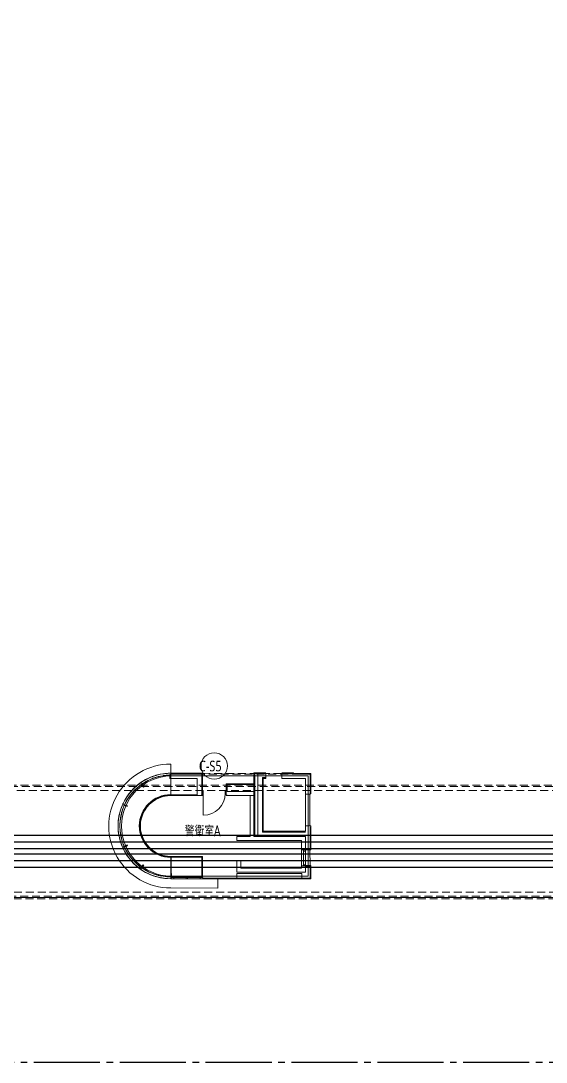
# Model space of a CAD drawing. Extents: x -18489 to 27370, y -8745 to 11880.
# Drawn here: x -12014 to -10025, y -1599 to 2342 of the extents above; entities that cross this region are included whole.
import ezdxf
from ezdxf.enums import TextEntityAlignment as Align

# ---------------------------------------------------------------- set-up
doc = ezdxf.new("R2010")
doc.units = 0
doc.header["$LTSCALE"] = 100
for name, pattern in [('X-CUB3-L10$0$4', [2, 1.25, -0.25, 0.25, -0.25]), ('X-CUB3-L10$0$COL-CEN-LIN', [3.25, 2.5, -0.25, 0.25, -0.25]), ('X-CUB3-L10$0$JJP_虛線(退縮線、投影線、地下室範圍、非屬本工程、圖面分區)', [0.45, 0.3, -0.15])]:
    doc.linetypes.add(name, pattern=pattern)
for name, color, linetype in [('188K-SM-07-F10-MECH-WWR-PIPE-Y2257103$0$M-P-PIPE-29', 6, 'Continuous'), ('188K-SM-07-F10-MECH-WWR-PIPE-Y2257103$0$M-P-PIPE-35', 1, 'Continuous'), ('X-CUB3-L10$0$A-OBJE-2D.Newcub', 8, 'Continuous'), ('X-CUB3-L10$0$A-WALL-EX.Newcub', 8, 'Continuous'), ('X-CUB3-L10$0$D label', 8, 'Continuous'), ('X-CUB3-L10$0$Door', 8, 'Continuous'), ('X-CUB3-L10$0$S-COL.Newcub', 8, 'Continuous'), ('X-CUB3-L10$0$S-管橋立面.Newcub', 8, 'Continuous'), ('X-CUB3-L10$0$SITE-BDG', 8, 'X-CUB3-L10$0$4'), ('X-CUB3-L10$0$Window', 8, 'Continuous')]:
    doc.layers.add(name, color=color, linetype=linetype)
doc.styles.add('X-CUB3-L10$0$CHINA', font='simplex.shx', dxfattribs={"width": 0.75, "bigfont": 'chineset.shx'})
doc.styles.add('X-CUB3-L10$0$Standard', font='', dxfattribs={"width": 0.8})
doc.styles.get('X-CUB3-L10$0$Standard').set_extended_font_data('Microsoft JhengHei')

# ---------------------------------------------------------------- blocks, each defined once
blk = doc.blocks.new('X-CUB3-L10$0$板_3_1', base_point=(-10936.2, -704.9))
at = {"layer": 'X-CUB3-L10$0$A-WALL-EX.Newcub', "color": 15, "lineweight": 0, "flags": 128}
blk.add_lwpolyline([(-10936.2, -704.9), (-10919.4, -704.9), (-10919.6, -584.9), (-10936.2, -584.9)], close=True, dxfattribs=at)
blk = doc.blocks.new('X-CUB3-L10$0$板_4_1', base_point=(-10935.8, -854.9))
at = {"layer": 'X-CUB3-L10$0$A-WALL-EX.Newcub', "color": 15, "lineweight": 0, "flags": 128}
blk.add_lwpolyline([(-10935.8, -854.9), (-10919.2, -854.9), (-10919.3, -794.9), (-10935.8, -794.9)], close=True, dxfattribs=at)
blk = doc.blocks.new('X-CUB3-L10$0$牆_47_1', base_point=(-15088.1, -570))
at = {"layer": 'X-CUB3-L10$0$S-管橋立面.Newcub', "color": 12, "linetype": 'X-CUB3-L10$0$JJP_虛線(退縮線、投影線、地下室範圍、非屬本工程、圖面分區)', "lineweight": 0}
blk.add_line((-9414.6, -555), (-15088.1, -555), dxfattribs=at)
at = {"layer": 'X-CUB3-L10$0$S-管橋立面.Newcub', "color": 12, "linetype": 'X-CUB3-L10$0$JJP_虛線(退縮線、投影線、地下室範圍、非屬本工程、圖面分區)', "lineweight": 0, "flags": 128}
for points in [[(-9419.6, -550), (-15088.1, -550)], [(-15088.1, -570), (-9399.6, -570)]]:
    blk.add_lwpolyline(points, dxfattribs=at)
blk = doc.blocks.new('X-CUB3-L10$0$牆_53_1', base_point=(-11446.2, -505.4))
at = {"layer": 'X-CUB3-L10$0$A-WALL-EX.Newcub', "color": 6, "lineweight": 0, "flags": 128}
for points in [[(-11326.3, -505.4), (-11446.2, -505.4)], [(-11446.2, -505.4), (-11446.2, -508.4)], [(-11446.2, -508.4), (-11326.3, -508.4)], [(-11326.3, -508.4), (-11326.3, -505.4)]]:
    blk.add_lwpolyline(points, dxfattribs=at)
blk = doc.blocks.new('X-CUB3-L10$0$牆_54_1', base_point=(-11346.2, -589.9))
at = {"layer": 'X-CUB3-L10$0$A-WALL-EX.Newcub', "color": 6, "lineweight": 0, "flags": 128}
for points in [[(-11329.2, -507.9), (-11346.2, -507.9)], [(-11329.2, -589.9), (-11329.2, -507.9)], [(-11346.2, -524.9), (-11346.2, -589.9)], [(-11329.2, -589.9), (-11346.2, -589.9)]]:
    blk.add_lwpolyline(points, dxfattribs=at)
blk = doc.blocks.new('X-CUB3-L10$0$牆_55_1', base_point=(-11346.2, -524.9))
at = {"layer": 'X-CUB3-L10$0$A-WALL-EX.Newcub', "color": 6, "lineweight": 0, "flags": 128}
for points in [[(-11346.2, -507.9), (-11446.1, -507.9)], [(-11446.1, -507.9), (-11446.1, -509.8)], [(-11446.2, -524.8), (-11446.2, -524.9)], [(-11446.2, -524.9), (-11346.2, -524.9)]]:
    blk.add_lwpolyline(points, dxfattribs=at)
blk = doc.blocks.new('X-CUB3-L10$0$牆_56_1', base_point=(-11326.2, -507.9))
at = {"layer": 'X-CUB3-L10$0$A-WALL-EX.Newcub', "color": 6, "lineweight": 0, "flags": 128}
for points in [[(-11329.2, -507.9), (-11329.2, -589.9)], [(-11326.2, -507.9), (-11329.2, -507.9)], [(-11326.2, -570.9), (-11326.2, -507.9)], [(-11329.2, -589.9), (-11326.2, -589.9)], [(-11326.2, -589.9), (-11326.2, -587.9)]]:
    blk.add_lwpolyline(points, dxfattribs=at)
blk = doc.blocks.new('X-CUB3-L10$0$牆_57_1', base_point=(-11446.2, -589.8))
at = {"layer": 'X-CUB3-L10$0$A-WALL-EX.Newcub', "color": 12, "lineweight": 0, "flags": 128}
for points in [[(-11446.1, -512.9), (-11446.2, -585.9)], [(-11446.2, -585.9), (-11446.2, -589.8)], [(-11446.2, -824), (-11446.2, -820.1)], [(-11446.2, -897), (-11446.2, -824)]]:
    blk.add_lwpolyline(points, dxfattribs=at)
at = {"layer": 'X-CUB3-L10$0$A-WALL-EX.Newcub', "color": 12, "lineweight": 0}
for radius in [192.1, 119, 115.2]:
    blk.add_arc((-11446.2, -704.9), radius, 89.9975, 269.9975, dxfattribs=at)
blk = doc.blocks.new('X-CUB3-L10$0$牆_58_1', base_point=(-11446.1, -586.9))
at = {"layer": 'X-CUB3-L10$0$A-WALL-EX.Newcub', "color": 12, "lineweight": 0, "flags": 128}
for points in [[(-11346.2, -524.9), (-11446.1, -524.9)], [(-11346.2, -586.9), (-11346.2, -524.9)], [(-11446.1, -586.9), (-11346.2, -586.9)]]:
    blk.add_lwpolyline(points, dxfattribs=at)
blk = doc.blocks.new('X-CUB3-L10$0$牆_59_1', base_point=(-11444.7, -586.9))
at = {"layer": 'X-CUB3-L10$0$A-WALL-EX.Newcub', "color": 12, "lineweight": 0}
for radius, start, end in [(118, 89.2739, 270.7261), (115, 89.2645, 270.7356)]:
    blk.add_arc((-11446.2, -704.9), radius, start, end, dxfattribs=at)
blk = doc.blocks.new('X-CUB3-L10$0$牆_60_1', base_point=(-11444.7, -822.9))
at = {"layer": 'X-CUB3-L10$0$A-WALL-EX.Newcub', "color": 12, "lineweight": 0, "flags": 128}
for points in [[(-11329.2, -820), (-11444.7, -819.9)], [(-11444.7, -822.9), (-11329.2, -823)]]:
    blk.add_lwpolyline(points, dxfattribs=at)
blk = doc.blocks.new('X-CUB3-L10$0$牆_61_1', base_point=(-11329.2, -820))
at = {"layer": 'X-CUB3-L10$0$A-WALL-EX.Newcub', "color": 12, "lineweight": 0, "flags": 128}
for points in [[(-11326.2, -820), (-11329.2, -820)], [(-11329.2, -823), (-11329.2, -896.9)], [(-11326.2, -896.9), (-11326.2, -820)], [(-11329.2, -896.9), (-11326.2, -896.9)]]:
    blk.add_lwpolyline(points, dxfattribs=at)
blk = doc.blocks.new('X-CUB3-L10$0$牆_62_1', base_point=(-11444.7, -822.4))
at = {"layer": 'X-CUB3-L10$0$A-WALL-EX.Newcub', "color": 12, "lineweight": 0, "flags": 128}
for points in [[(-11329.2, -822.4), (-11444.7, -822.4)], [(-11444.7, -822.4), (-11444.7, -895.4)], [(-11329.2, -895.4), (-11329.2, -822.4)], [(-11444.7, -895.4), (-11329.2, -895.4)]]:
    blk.add_lwpolyline(points, dxfattribs=at)
blk = doc.blocks.new('X-CUB3-L10$0$牆_63_1', base_point=(-11318.1, -904.9))
at = {"layer": 'X-CUB3-L10$0$A-WALL-EX.Newcub', "color": 6, "lineweight": 0, "flags": 128}
for points in [[(-10981.6, -901.9), (-11318.1, -901.9)], [(-11318.1, -904.9), (-10981.6, -904.9)], [(-10981.6, -904.9), (-10981.6, -901.9)]]:
    blk.add_lwpolyline(points, dxfattribs=at)
blk = doc.blocks.new('X-CUB3-L10$0$牆_64_1', base_point=(-10919.2, -902.1))
at = {"layer": 'X-CUB3-L10$0$A-WALL-EX.Newcub', "color": 6, "lineweight": 0, "flags": 128}
for points in [[(-10916.2, -854.9), (-10919.2, -854.9)], [(-10919.2, -857.9), (-10919.2, -902.1)], [(-10916.2, -902.1), (-10916.2, -854.9)], [(-10916.2, -902.1), (-10919.2, -902.1)]]:
    blk.add_lwpolyline(points, dxfattribs=at)
blk = doc.blocks.new('X-CUB3-L10$0$牆_65_1', base_point=(-10919.2, -857.9))
at = {"layer": 'X-CUB3-L10$0$A-WALL-EX.Newcub', "color": 6, "lineweight": 0, "flags": 128}
for points in [[(-10919.2, -854.9), (-10936.2, -854.9)], [(-10936.2, -854.9), (-10936.2, -857.9)], [(-10936.2, -857.9), (-10919.2, -857.9)]]:
    blk.add_lwpolyline(points, dxfattribs=at)
blk = doc.blocks.new('X-CUB3-L10$0$牆_66_1', base_point=(-10936.2, -791.9))
at = {"layer": 'X-CUB3-L10$0$A-WALL-EX.Newcub', "color": 6, "lineweight": 0, "flags": 128}
for points in [[(-10919.2, -794.9), (-10916.2, -794.9)], [(-10916.2, -794.9), (-10916.2, -791.9)]]:
    blk.add_lwpolyline(points, dxfattribs=at)
blk = doc.blocks.new('X-CUB3-L10$0$牆_67_1', base_point=(-10919.2, -791.9))
at = {"layer": 'X-CUB3-L10$0$A-WALL-EX.Newcub', "color": 6, "lineweight": 0, "flags": 128}
for points in [[(-10916.2, -704.9), (-10919.2, -704.9)], [(-10919.2, -707.9), (-10919.2, -791.9)], [(-10916.2, -791.9), (-10916.2, -704.9)]]:
    blk.add_lwpolyline(points, dxfattribs=at)
blk = doc.blocks.new('X-CUB3-L10$0$牆_68_1', base_point=(-10919.2, -707.9))
at = {"layer": 'X-CUB3-L10$0$A-WALL-EX.Newcub', "color": 6, "lineweight": 0, "flags": 128}
blk.add_lwpolyline([(-10919.2, -704.9), (-10936.2, -704.9)], dxfattribs=at)
blk = doc.blocks.new('X-CUB3-L10$0$牆_69_1', base_point=(-11086.2, -524.9))
at = {"layer": 'X-CUB3-L10$0$A-WALL-EX.Newcub', "color": 6, "lineweight": 0, "flags": 128}
for points in [[(-11099.2, -521.9), (-11099.2, -524.9)], [(-11089.2, -521.9), (-11099.2, -521.9)], [(-11096.2, -524.9), (-11086.2, -524.9)], [(-11086.2, -521.9), (-11086.2, -524.9)]]:
    blk.add_lwpolyline(points, dxfattribs=at)
blk = doc.blocks.new('X-CUB3-L10$0$牆_70_1', base_point=(-11096.2, -524.9))
at = {"layer": 'X-CUB3-L10$0$A-WALL-EX.Newcub', "color": 6, "lineweight": 0, "flags": 128}
for points in [[(-11099.2, -524.9), (-11099.2, -727.9)], [(-11096.2, -724.9), (-11096.2, -524.9)], [(-11099.2, -727.9), (-11096.2, -727.9)]]:
    blk.add_lwpolyline(points, dxfattribs=at)
blk = doc.blocks.new('X-CUB3-L10$0$牆_71_1', base_point=(-11096.2, -724.9))
at = {"layer": 'X-CUB3-L10$0$A-WALL-EX.Newcub', "color": 6, "lineweight": 0, "flags": 128}
for points in [[(-10936.2, -724.9), (-11096.2, -724.9)], [(-11096.2, -727.9), (-10936.2, -727.9)]]:
    blk.add_lwpolyline(points, dxfattribs=at)
blk = doc.blocks.new('X-CUB3-L10$0$牆_72_1', base_point=(-10936.2, -581.9))
at = {"layer": 'X-CUB3-L10$0$A-WALL-EX.Newcub', "color": 6, "lineweight": 0, "flags": 128}
blk.add_lwpolyline([(-10919.2, -584.9), (-10919.2, -583.4)], dxfattribs=at)
blk = doc.blocks.new('X-CUB3-L10$0$牆_73_1', base_point=(-10919.2, -583.4))
at = {"layer": 'X-CUB3-L10$0$A-WALL-EX.Newcub', "color": 6, "lineweight": 0, "flags": 128}
for points in [[(-10916.2, -506.4), (-10919.2, -506.4)], [(-10919.2, -506.4), (-10919.2, -581.9)], [(-10916.2, -583.4), (-10916.2, -506.4)], [(-10919.2, -583.4), (-10916.2, -583.4)]]:
    blk.add_lwpolyline(points, dxfattribs=at)
blk = doc.blocks.new('X-CUB3-L10$0$牆_74_1', base_point=(-10981.8, -506.5))
at = {"layer": 'X-CUB3-L10$0$A-WALL-EX.Newcub', "color": 6, "lineweight": 0, "flags": 128}
for points in [[(-10981.8, -503.5), (-11026.3, -503.5)], [(-11026.3, -506.5), (-10981.8, -506.5)], [(-10981.8, -506.5), (-10981.8, -503.5)]]:
    blk.add_lwpolyline(points, dxfattribs=at)
blk = doc.blocks.new('X-CUB3-L10$0$牆_75_1', base_point=(-11023.2, -507.9))
at = {"layer": 'X-CUB3-L10$0$A-WALL-EX.Newcub', "color": 6, "lineweight": 0, "flags": 128}
blk.add_lwpolyline([(-11026.2, -507.9), (-11023.2, -507.9)], dxfattribs=at)
blk = doc.blocks.new('X-CUB3-L10$0$牆_76_1', base_point=(-11089.2, -524.9))
at = {"layer": 'X-CUB3-L10$0$A-WALL-EX.Newcub', "color": 6, "lineweight": 0, "flags": 128}
for points in [[(-11086.2, -507.9), (-11089.2, -507.9)], [(-11086.2, -521.9), (-11086.2, -507.9)]]:
    blk.add_lwpolyline(points, dxfattribs=at)
blk = doc.blocks.new('X-CUB3-L10$0$牆_77_1', base_point=(-11128.2, -506.5))
at = {"layer": 'X-CUB3-L10$0$A-WALL-EX.Newcub', "color": 6, "lineweight": 0, "flags": 128}
for points in [[(-11131.2, -506.5), (-11131.2, -744.9)], [(-11128.2, -744.9), (-11128.2, -506.5)], [(-11131.2, -744.9), (-11128.2, -744.9)]]:
    blk.add_lwpolyline(points, dxfattribs=at)
blk = doc.blocks.new('X-CUB3-L10$0$牆_78_1', base_point=(-11196.2, -865.1))
at = {"layer": 'X-CUB3-L10$0$A-WALL-EX.Newcub', "color": 3, "lineweight": 0, "flags": 128}
for points in [[(-11196.2, -865.1), (-11196.2, -865.1)], [(-11196.2, -880.1), (-11196.2, -865.1)], [(-10951.2, -865.1), (-11181.2, -865.1)], [(-10936.2, -880.1), (-10936.2, -865.1)], [(-11196.2, -880.1), (-10936.2, -880.1)]]:
    blk.add_lwpolyline(points, dxfattribs=at)
blk = doc.blocks.new('X-CUB3-L10$0$店頭窗，帶頂窗2 24[1]_1')
at = {"layer": 'X-CUB3-L10$0$Window', "color": 8, "lineweight": 0}
for p, q in [((-10951.2, -795.6), (-10951.2, -855.6)), ((-10936.2, -795.6), (-10936.2, -855.6))]:
    blk.add_line(p, q, dxfattribs=at)
at = {"layer": 'X-CUB3-L10$0$Window', "color": 3, "lineweight": 0}
for p, q in [((-10944.2, -795.6), (-10951.2, -795.6)), ((-10936.2, -795.6), (-10944.2, -795.6)), ((-10936.2, -795.6), (-10944.2, -795.6)), ((-10944.2, -855.6), (-10951.2, -855.6)), ((-10936.2, -855.6), (-10944.2, -855.6)), ((-10936.2, -855.6), (-10944.2, -855.6))]:
    blk.add_line(p, q, dxfattribs=at)
at = {"layer": 'X-CUB3-L10$0$Window', "color": 4, "lineweight": 0}
for p, q in [((-10944.2, -795.6), (-10944.2, -855.6)), ((-10944.2, -795.6), (-10936.2, -795.6)), ((-10944.2, -799.6), (-10944.2, -795.6)), ((-10936.2, -799.6), (-10944.2, -799.6)), ((-10936.2, -795.6), (-10936.2, -855.6)), ((-10936.2, -795.6), (-10936.2, -799.6)), ((-10944.2, -851.6), (-10936.2, -851.6)), ((-10944.2, -855.6), (-10944.2, -851.6)), ((-10936.2, -855.6), (-10944.2, -855.6)), ((-10936.2, -851.6), (-10936.2, -855.6))]:
    blk.add_line(p, q, dxfattribs=at)
blk = doc.blocks.new('X-CUB3-L10$0$牆_79_1', base_point=(-10951.2, -865.1))
at = {"layer": 'X-CUB3-L10$0$A-WALL-EX.Newcub', "color": 3, "lineweight": 0}
for p, q in [((-10944.2, -795.6), (-10951.2, -795.6)), ((-10936.2, -795.6), (-10944.2, -795.6)), ((-10944.2, -855.6), (-10951.2, -855.6)), ((-10936.2, -855.6), (-10944.2, -855.6))]:
    blk.add_line(p, q, dxfattribs=at)
at = {"layer": 'X-CUB3-L10$0$A-WALL-EX.Newcub', "color": 3, "lineweight": 0, "flags": 128}
for points in [[(-10936.2, -744.9), (-10951.2, -744.9)], [(-10936.2, -795.6), (-10936.2, -744.9)], [(-10951.2, -759.9), (-10951.2, -795.6)], [(-10951.2, -855.6), (-10951.2, -865.1)], [(-10936.2, -865.1), (-10936.2, -855.6)]]:
    blk.add_lwpolyline(points, dxfattribs=at)
at = {"layer": 'X-CUB3-L10$0$Window', "color": 4, "lineweight": 0}
blk.add_blockref('X-CUB3-L10$0$店頭窗，帶頂窗2 24[1]_1', (0, 0), dxfattribs=at)
blk = doc.blocks.new('X-CUB3-L10$0$牆_80_1', base_point=(-10951.2, -759.9))
at = {"layer": 'X-CUB3-L10$0$A-WALL-EX.Newcub', "color": 3, "lineweight": 0, "flags": 128}
for points in [[(-11146.2, -744.9), (-11196.2, -744.9)], [(-11196.2, -744.9), (-11196.2, -759.9)], [(-10951.2, -744.9), (-11131.2, -744.9)], [(-11196.2, -759.9), (-10951.2, -759.9)]]:
    blk.add_lwpolyline(points, dxfattribs=at)
blk = doc.blocks.new('X-CUB3-L10$0$牆_81_1', base_point=(-11181.2, -834.9))
at = {"layer": 'X-CUB3-L10$0$A-WALL-EX.Newcub', "color": 3, "lineweight": 0, "flags": 128}
for points in [[(-11196.2, -834.9), (-11196.2, -865.1)], [(-11181.2, -834.9), (-11196.2, -834.9)], [(-11181.2, -865.1), (-11181.2, -834.9)]]:
    blk.add_lwpolyline(points, dxfattribs=at)
blk = doc.blocks.new('X-CUB3-L10$0$牆_82_1', base_point=(-11146.2, -759.9))
at = {"layer": 'X-CUB3-L10$0$A-WALL-EX.Newcub', "color": 6, "lineweight": 0}
blk.add_line((-11146.2, -589.9), (-11131.2, -589.9), dxfattribs=at)
at = {"layer": 'X-CUB3-L10$0$A-WALL-EX.Newcub', "color": 3, "lineweight": 0, "flags": 128}
for points in [[(-11146.2, -589.9), (-11146.2, -744.9)], [(-11131.2, -744.9), (-11131.2, -589.9)]]:
    blk.add_lwpolyline(points, dxfattribs=at)
blk = doc.blocks.new('X-CUB3-L10$0$牆_83_1', base_point=(-11146.2, -589.9))
at = {"layer": 'X-CUB3-L10$0$A-WALL-EX.Newcub', "color": 6, "lineweight": 0}
blk.add_line((-11146.2, -589.9), (-11131.2, -589.9), dxfattribs=at)
at = {"layer": 'X-CUB3-L10$0$A-WALL-EX.Newcub', "color": 6, "lineweight": 0, "flags": 128}
for points in [[(-11236.2, -589.9), (-11146.2, -589.9)], [(-11131.2, -574.9), (-11233.2, -574.9)], [(-11131.2, -574.9), (-11131.2, -589.9)]]:
    blk.add_lwpolyline(points, dxfattribs=at)
blk = doc.blocks.new('X-CUB3-L10$0$牆_84_1', base_point=(-10936.2, -524.9))
at = {"layer": 'X-CUB3-L10$0$A-WALL-EX.Newcub', "color": 6, "lineweight": 0, "flags": 128}
for points in [[(-11026.2, -524.9), (-11026.2, -507.9)], [(-10919.2, -507.9), (-11023.2, -507.9)], [(-10919.2, -507.9), (-10919.2, -524.9)], [(-11026.2, -524.9), (-10936.2, -524.9)]]:
    blk.add_lwpolyline(points, dxfattribs=at)
blk = doc.blocks.new('X-CUB3-L10$0$牆_85_1', base_point=(-10936.2, -581.9))
at = {"layer": 'X-CUB3-L10$0$A-WALL-EX.Newcub', "color": 6, "lineweight": 0, "flags": 128}
for points in [[(-10936.2, -524.9), (-10936.2, -584.9)], [(-10919.2, -581.9), (-10919.2, -524.9)], [(-10936.2, -584.9), (-10919.2, -584.9)]]:
    blk.add_lwpolyline(points, dxfattribs=at)
blk = doc.blocks.new('X-CUB3-L10$0$牆_86_1', base_point=(-10936.2, -791.9))
at = {"layer": 'X-CUB3-L10$0$A-WALL-EX.Newcub', "color": 6, "lineweight": 0, "flags": 128}
for points in [[(-10936.2, -704.9), (-10936.2, -724.9)], [(-10919.2, -791.9), (-10919.2, -707.9)], [(-10936.2, -744.9), (-10936.2, -794.9)], [(-10936.2, -794.9), (-10919.2, -794.9)]]:
    blk.add_lwpolyline(points, dxfattribs=at)
blk = doc.blocks.new('X-CUB3-L10$0$牆_87_1', base_point=(-11099.2, -727.9))
at = {"layer": 'X-CUB3-L10$0$A-WALL-EX.Newcub', "color": 6, "lineweight": 0, "flags": 128}
for points in [[(-11116.2, -744.9), (-11116.2, -727.9)], [(-11116.2, -744.9), (-10936.2, -744.9)], [(-10936.2, -727.9), (-11099.2, -727.9)]]:
    blk.add_lwpolyline(points, dxfattribs=at)
blk = doc.blocks.new('X-CUB3-L10$0$牆_88_1', base_point=(-11099.2, -521.9))
at = {"layer": 'X-CUB3-L10$0$A-WALL-EX.Newcub', "color": 6, "lineweight": 0, "flags": 128}
for points in [[(-11116.2, -507.9), (-11099.2, -507.9)], [(-11116.2, -507.9), (-11116.2, -727.9)], [(-11099.2, -727.9), (-11099.2, -521.9)]]:
    blk.add_lwpolyline(points, dxfattribs=at)
blk = doc.blocks.new('X-CUB3-L10$0$牆_89_1', base_point=(-11089.2, -521.9))
at = {"layer": 'X-CUB3-L10$0$A-WALL-EX.Newcub', "color": 6, "lineweight": 0, "flags": 128}
for points in [[(-11089.2, -507.9), (-11099.2, -507.9)], [(-11099.2, -521.9), (-11089.2, -521.9)]]:
    blk.add_lwpolyline(points, dxfattribs=at)
blk = doc.blocks.new('X-CUB3-L10$0$牆_90_1', base_point=(-11444.7, -586.9))
at = {"layer": 'X-CUB3-L10$0$A-WALL-EX.Newcub', "color": 12, "lineweight": 0, "flags": 128}
for points in [[(-11346.2, -586.9), (-11444.7, -586.9)], [(-11444.7, -589.9), (-11346.2, -589.9)], [(-11346.2, -589.9), (-11346.2, -586.9)]]:
    blk.add_lwpolyline(points, dxfattribs=at)
blk = doc.blocks.new('X-CUB3-L10$0$牆_91_1', base_point=(-11446.2, -505.4))
at = {"layer": 'X-CUB3-L10$0$A-WALL-EX.Newcub', "color": 6, "lineweight": 0, "flags": 128}
for points in [[(-11446.2, -512.4), (-11446.2, -505.4)], [(-11446.2, -904.4), (-11446.2, -897.4)]]:
    blk.add_lwpolyline(points, dxfattribs=at)
at = {"layer": 'X-CUB3-L10$0$A-WALL-EX.Newcub', "color": 6, "lineweight": 0}
for radius, start, end in [(199.5, 90.0014, 269.9989), (192.5, 125.0429, 155.1515), (192.5, 124.4475, 124.7452), (192.5, 90.0015, 124.1498), (192.5, 156.0446, 203.6058), (192.5, 155.4493, 155.747), (192.5, 203.9035, 204.2012), (192.5, 204.4988, 234.4894), (192.5, 234.787, 235.0847), (192.5, 235.3823, 269.9989)]:
    blk.add_arc((-11446.2, -704.9), radius, start, end, dxfattribs=at)
blk = doc.blocks.new('X-CUB3-L10$0$牆_92_1', base_point=(-11446.2, -488))
at = {"layer": 'X-CUB3-L10$0$A-WALL-EX.Newcub', "color": 12, "lineweight": 0, "flags": 128}
blk.add_lwpolyline([(-11446.2, -505.5), (-11446.2, -470.5)], dxfattribs=at)
at = {"layer": 'X-CUB3-L10$0$A-WALL-EX.Newcub', "color": 12, "lineweight": 0}
for radius, end in [(234.5, 270.0094), (199.5, 270.0328)]:
    blk.add_arc((-11446.2, -705), radius, 90.0012, end, dxfattribs=at)
blk = doc.blocks.new('X-CUB3-L10$0$牆_93_1', base_point=(-11446.1, -921.9))
at = {"layer": 'X-CUB3-L10$0$A-WALL-EX.Newcub', "color": 12, "lineweight": 0, "flags": 128}
for points in [[(-11267.5, -905.3), (-11446, -904.4)], [(-11267.7, -940.3), (-11267.5, -905.3)], [(-11446.1, -939.4), (-11267.7, -940.3)]]:
    blk.add_lwpolyline(points, dxfattribs=at)
blk = doc.blocks.new('X-CUB3-L10$0$牆_94_1', base_point=(-10878.5, -902.1))
at = {"layer": 'X-CUB3-L10$0$A-WALL-EX.Newcub', "color": 8, "lineweight": 0, "flags": 128}
for points in [[(-10981.6, -902.1), (-10981.6, -904.9)], [(-10981.6, -902.1), (-10916.6, -902.1)], [(-10981.6, -904.9), (-10916.6, -904.9)], [(-10916.6, -904.9), (-10916.6, -902.1)]]:
    blk.add_lwpolyline(points, dxfattribs=at)
blk = doc.blocks.new('X-CUB3-L10$0$牆_95_1', base_point=(-10878.6, -506.4))
at = {"layer": 'X-CUB3-L10$0$A-WALL-EX.Newcub', "color": 8, "lineweight": 0, "flags": 128}
for points in [[(-10981.8, -506.4), (-10981.8, -509.3)], [(-10981.8, -506.4), (-10916.8, -506.4)], [(-10981.8, -509.3), (-10916.8, -509.3)], [(-10916.8, -509.3), (-10916.8, -506.4)]]:
    blk.add_lwpolyline(points, dxfattribs=at)
blk = doc.blocks.new('X-CUB3-L10$0$牆_97_1', base_point=(-11128.2, -506.5))
at = {"layer": 'X-CUB3-L10$0$A-WALL-EX.Newcub', "color": 6, "lineweight": 0, "flags": 128}
for points in [[(-11131.2, -503.5), (-11131.2, -506.5)], [(-11086.3, -503.5), (-11131.2, -503.5)], [(-11128.2, -506.5), (-11086.3, -506.5)]]:
    blk.add_lwpolyline(points, dxfattribs=at)
blk = doc.blocks.new('X-CUB3-L10$0$牆_98_1', base_point=(-11437.3, -505.4))
at = {"layer": 'X-CUB3-L10$0$A-WALL-EX.Newcub', "color": 12, "linetype": 'X-CUB3-L10$0$JJP_虛線(退縮線、投影線、地下室範圍、非屬本工程、圖面分區)', "lineweight": 0, "flags": 128}
for points in [[(-10981.8, -506.3), (-11437.3, -505.4)], [(-11437.3, -505.4), (-11437.3, -508.4)], [(-11437.3, -508.4), (-10981.8, -509.3)], [(-10981.8, -509.3), (-10981.8, -506.3)]]:
    blk.add_lwpolyline(points, dxfattribs=at)
blk = doc.blocks.new('X-CUB3-L10$0$牆_99_1', base_point=(-11233.2, -589.9))
at = {"layer": 'X-CUB3-L10$0$A-WALL-EX.Newcub', "color": 6, "lineweight": 0, "flags": 128}
for points in [[(-11236.2, -544.9), (-11233.2, -544.9)], [(-11236.2, -544.9), (-11236.2, -570.9)], [(-11233.2, -574.9), (-11233.2, -547.9)], [(-11236.2, -587.9), (-11236.2, -589.9)]]:
    blk.add_lwpolyline(points, dxfattribs=at)
blk = doc.blocks.new('X-CUB3-L10$0$牆_100_1', base_point=(-11233.2, -547.9))
at = {"layer": 'X-CUB3-L10$0$A-WALL-EX.Newcub', "color": 6, "lineweight": 0, "flags": 128}
for points in [[(-11128.3, -544.9), (-11233.2, -544.9)], [(-11233.2, -547.9), (-11128.3, -547.9)], [(-11128.3, -547.9), (-11128.3, -544.9)]]:
    blk.add_lwpolyline(points, dxfattribs=at)
blk = doc.blocks.new('X-CUB3-L10$0$D 標記 24[6]_1', base_point=(-11281.5, -570.9))
at = {"layer": 'X-CUB3-L10$0$D label', "color": 8, "lineweight": 0, "flags": 128}
blk.add_lwpolyline([(-11331.5, -477.9, 1), (-11231.5, -477.9, 1)], format="xyb", close=True, dxfattribs=at)
at = {"layer": 'X-CUB3-L10$0$D label', "color": 6, "lineweight": 0, "insert": (-11340, -498.6), "char_height": 40, "attachment_point": 7, "style": 'X-CUB3-L10$0$Standard'}
blk.add_mtext('\\A1;{\\pql;\\pt0;\\fMicrosoft JhengHei|b0|i0|c136|p34;C-S5\\fMicrosoft JhengHei|b0|i0|c136|p34;\\fMicrosoft JhengHei|b0|i0|c136|p34;\\fMicrosoft JhengHei|b0|i0|c136|p34;}', dxfattribs=at)
blk = doc.blocks.new('X-CUB3-L10$0$金屬門 24[8]_1')
at = {"layer": 'X-CUB3-L10$0$Door', "color": 4, "lineweight": 0}
for p, q in [((-11326.5, -570.9), (-11330.8, -570.9)), ((-11326.5, -570.9), (-11330.8, -570.9)), ((-11326.5, -587.9), (-11330.8, -587.9)), ((-11326.5, -587.9), (-11330.8, -587.9)), ((-11323.3, -570.9), (-11326.5, -570.9)), ((-11326.5, -570.9), (-11326.5, -580.9)), ((-11326.5, -570.9), (-11326.5, -580.9)), ((-11326.5, -570.9), (-11326.5, -580.9)), ((-11326.5, -580.9), (-11323.3, -580.9)), ((-11326.5, -580.9), (-11326.5, -587.9)), ((-11326.5, -580.9), (-11326.5, -587.9)), ((-11323.3, -580.9), (-11323.3, -570.9)), ((-11323.3, -580.9), (-11323.3, -664.5)), ((-11236.5, -570.9), (-11239.7, -570.9)), ((-11239.7, -570.9), (-11239.7, -580.9)), ((-11239.7, -580.9), (-11236.5, -580.9)), ((-11236.5, -580.9), (-11236.5, -570.9)), ((-11236.5, -570.9), (-11236.5, -580.9)), ((-11236.5, -570.9), (-11236.5, -580.9)), ((-11236.5, -570.9), (-11232.2, -570.9)), ((-11236.5, -570.9), (-11232.2, -570.9)), ((-11236.5, -580.9), (-11236.5, -587.9)), ((-11236.5, -580.9), (-11236.5, -587.9)), ((-11236.5, -587.9), (-11232.2, -587.9)), ((-11236.5, -587.9), (-11232.2, -587.9))]:
    blk.add_line(p, q, dxfattribs=at)
blk.add_arc((-11323.3, -580.9), 83.6, 270, 360, dxfattribs=at)
at = {"layer": 'X-CUB3-L10$0$D label', "color": 12, "lineweight": 0}
blk.add_blockref('X-CUB3-L10$0$D 標記 24[6]_1', (-11281.5, -570.9), dxfattribs=at)
blk = doc.blocks.new('X-CUB3-L10$0$牆_101_1', base_point=(-11326.2, -587.9))
at = {"layer": 'X-CUB3-L10$0$A-WALL-EX.Newcub', "color": 6, "lineweight": 0}
for p, q in [((-11326.5, -570.9), (-11330.8, -570.9)), ((-11326.5, -587.9), (-11330.8, -587.9)), ((-11326.5, -570.9), (-11326.5, -580.9)), ((-11326.5, -580.9), (-11326.5, -587.9)), ((-11236.5, -570.9), (-11232.2, -570.9)), ((-11236.5, -570.9), (-11236.5, -580.9)), ((-11236.5, -580.9), (-11236.5, -587.9)), ((-11236.5, -587.9), (-11232.2, -587.9))]:
    blk.add_line(p, q, dxfattribs=at)
at = {"layer": 'X-CUB3-L10$0$A-WALL-EX.Newcub', "color": 6, "lineweight": 0, "flags": 128}
for points in [[(-11236.2, -570.9), (-11236.5, -570.9)], [(-11236.5, -587.9), (-11236.2, -587.9)]]:
    blk.add_lwpolyline(points, dxfattribs=at)
at = {"layer": 'X-CUB3-L10$0$Door', "color": 4, "lineweight": 0}
blk.add_blockref('X-CUB3-L10$0$金屬門 24[8]_1', (0, 0), dxfattribs=at)
blk = doc.blocks.new('X-CUB3-L10$0$牆_102_1', base_point=(-11446.2, -508.9))
at = {"layer": 'X-CUB3-L10$0$A-WALL-EX.Newcub', "color": 12, "linetype": 'X-CUB3-L10$0$JJP_虛線(退縮線、投影線、地下室範圍、非屬本工程、圖面分區)', "lineweight": 0, "flags": 128}
for points in [[(-11446.2, -512.4), (-11446.2, -505.4)], [(-11446.3, -904.4), (-11446.3, -897.4)]]:
    blk.add_lwpolyline(points, dxfattribs=at)
at = {"layer": 'X-CUB3-L10$0$A-WALL-EX.Newcub', "color": 12, "linetype": 'X-CUB3-L10$0$JJP_虛線(退縮線、投影線、地下室範圍、非屬本工程、圖面分區)', "lineweight": 0}
for radius in [199.5, 192.5]:
    blk.add_arc((-11446.2, -704.9), radius, 90.0014, 269.9642, dxfattribs=at)
blk = doc.blocks.new('X-CUB3-L10$0$牆_103_1', base_point=(-11196.2, -901.9))
at = {"layer": 'X-CUB3-L10$0$A-WALL-EX.Newcub', "color": 6, "lineweight": 0, "flags": 128}
for points in [[(-10950.1, -884.9), (-11196.2, -884.9)], [(-11196.2, -884.9), (-11196.2, -901.9)], [(-11196.2, -901.9), (-10950.1, -901.9)], [(-10950.1, -901.9), (-10950.1, -884.9)]]:
    blk.add_lwpolyline(points, dxfattribs=at)
blk = doc.blocks.new('X-CUB3-L10$0$牆_104_1', base_point=(-11324.9, -904.9))
at = {"layer": 'X-CUB3-L10$0$A-WALL-EX.Newcub', "color": 6, "lineweight": 0, "flags": 128}
for points in [[(-11318.1, -901.9), (-11324.9, -901.9)], [(-11324.9, -901.9), (-11324.9, -904.9)], [(-11324.9, -904.9), (-11318.1, -904.9)]]:
    blk.add_lwpolyline(points, dxfattribs=at)
blk = doc.blocks.new('X-CUB3-L10$0$2扇滑動窗 24[2]_1')
at = {"layer": 'X-CUB3-L10$0$Window', "color": 4, "lineweight": 0}
for p, q in [((-11444.9, -894.9), (-11434.9, -895)), ((-11434.9, -905), (-11444.9, -904.9)), ((-11434.9, -895), (-11434.9, -905)), ((-11387.4, -905.1), (-11387.4, -895.1)), ((-11387.4, -895.1), (-11382.4, -895.2)), ((-11387.4, -895.1), (-11382.4, -895.2)), ((-11382.4, -905.2), (-11387.4, -905.1)), ((-11382.4, -905.2), (-11387.4, -905.1)), ((-11382.4, -895.2), (-11382.4, -905.2)), ((-11334.9, -905.4), (-11334.9, -895.4)), ((-11334.9, -895.4), (-11324.9, -895.4)), ((-11324.9, -905.4), (-11334.9, -905.4))]:
    blk.add_line(p, q, dxfattribs=at)
at = {"layer": 'X-CUB3-L10$0$Window', "color": 8, "lineweight": 0}
for p, q in [((-11444.9, -899.9), (-11324.9, -900.4)), ((-11444.9, -904.9), (-11324.9, -905.4)), ((-11434.9, -895), (-11387.4, -895.1)), ((-11387.4, -905.1), (-11434.9, -905)), ((-11382.4, -895.2), (-11334.9, -895.4)), ((-11334.9, -905.4), (-11382.4, -905.2))]:
    blk.add_line(p, q, dxfattribs=at)
at = {"layer": 'X-CUB3-L10$0$Window', "color": 6, "lineweight": 0}
for p, q in [((-11444.9, -904.9), (-11444.9, -899.9)), ((-11444.9, -904.9), (-11444.9, -899.9)), ((-11324.9, -905.4), (-11324.9, -900.4)), ((-11324.9, -905.4), (-11324.9, -900.4))]:
    blk.add_line(p, q, dxfattribs=at)
blk = doc.blocks.new('X-CUB3-L10$0$牆_105_1', base_point=(-11446.3, -904.9))
at = {"layer": 'X-CUB3-L10$0$A-WALL-EX.Newcub', "color": 6, "lineweight": 0}
for p, q in [((-11444.9, -904.9), (-11444.9, -899.9)), ((-11324.9, -905.4), (-11324.9, -900.4))]:
    blk.add_line(p, q, dxfattribs=at)
at = {"layer": 'X-CUB3-L10$0$A-WALL-EX.Newcub', "color": 6, "lineweight": 0, "flags": 128}
for points in [[(-11444.9, -899.9), (-11446.3, -899.9)], [(-11446.3, -899.9), (-11446.3, -904.9)], [(-11446.3, -904.9), (-11444.9, -904.9)]]:
    blk.add_lwpolyline(points, dxfattribs=at)
at = {"layer": 'X-CUB3-L10$0$Window', "color": 4, "lineweight": 0}
blk.add_blockref('X-CUB3-L10$0$2扇滑動窗 24[2]_1', (0, 0), dxfattribs=at)
blk = doc.blocks.new('X-CUB3-L10$0$牆_106_1', base_point=(-11446.3, -901.9))
at = {"layer": 'X-CUB3-L10$0$A-WALL-EX.Newcub', "color": 12, "linetype": 'X-CUB3-L10$0$JJP_虛線(退縮線、投影線、地下室範圍、非屬本工程、圖面分區)', "lineweight": 0, "flags": 128}
for points in [[(-11324.9, -899.9), (-11446.3, -899.4)], [(-11446.3, -899.4), (-11446.3, -904.4)], [(-11446.3, -904.4), (-11324.9, -904.9)], [(-11324.9, -904.9), (-11324.9, -899.9)]]:
    blk.add_lwpolyline(points, dxfattribs=at)
blk = doc.blocks.new('X-CUB3-L10$0$牆_107_1', base_point=(-11446.2, -508.9))
at = {"layer": 'X-CUB3-L10$0$A-WALL-EX.Newcub', "color": 12, "lineweight": 0, "flags": 128}
for points in [[(-11446.2, -512.4), (-11446.2, -505.4)], [(-11446.3, -904.4), (-11446.3, -897.4)]]:
    blk.add_lwpolyline(points, dxfattribs=at)
at = {"layer": 'X-CUB3-L10$0$A-WALL-EX.Newcub', "color": 12, "lineweight": 0}
for radius in [199.5, 192.5]:
    blk.add_arc((-11446.2, -704.9), radius, 90.0014, 269.9642, dxfattribs=at)
blk = doc.blocks.new('X-CUB3-L10$0$牆_108_1', base_point=(-11446.3, -901.9))
at = {"layer": 'X-CUB3-L10$0$A-WALL-EX.Newcub', "color": 12, "lineweight": 0, "flags": 128}
for points in [[(-11324.9, -899.9), (-11446.3, -899.4)], [(-11446.3, -899.4), (-11446.3, -904.4)], [(-11446.3, -904.4), (-11324.9, -904.9)], [(-11324.9, -904.9), (-11324.9, -899.9)]]:
    blk.add_lwpolyline(points, dxfattribs=at)
blk = doc.blocks.new('X-CUB3-L10$0$柱_70_1', base_point=(-11616.9, -627.4))
at = {"layer": 'X-CUB3-L10$0$S-COL.Newcub', "color": 1, "lineweight": 0, "flags": 128}
for points in [[(-11609.4, -629), (-11623.2, -623.1), (-11624.4, -625.8), (-11610.6, -631.7)], [(-11610.7, -629.5), (-11611.1, -630.4), (-11623, -625.3), (-11622.6, -624.4)]]:
    blk.add_lwpolyline(points, close=True, dxfattribs=at)
blk = doc.blocks.new('X-CUB3-L10$0$柱_71_1', base_point=(-11617.4, -781.3))
at = {"layer": 'X-CUB3-L10$0$S-COL.Newcub', "color": 1, "lineweight": 0, "flags": 128}
for points in [[(-11611.2, -776.8), (-11624.8, -783.1), (-11623.5, -785.8), (-11609.9, -779.5)], [(-11611.7, -778.1), (-11611.2, -779), (-11623.1, -784.5), (-11623.5, -783.6)]]:
    blk.add_lwpolyline(points, close=True, dxfattribs=at)
blk = doc.blocks.new('X-CUB3-L10$0$柱_72_1', base_point=(-11553.9, -858.3))
at = {"layer": 'X-CUB3-L10$0$S-COL.Newcub', "color": 1, "lineweight": 0, "flags": 128}
for points in [[(-11550.9, -851.3), (-11559.4, -863.7), (-11556.9, -865.4), (-11548.4, -853)], [(-11550.6, -852.7), (-11549.8, -853.3), (-11557.2, -864), (-11558, -863.4)]]:
    blk.add_lwpolyline(points, close=True, dxfattribs=at)
blk = doc.blocks.new('X-CUB3-L10$0$柱_73_1', base_point=(-11444.7, -892.5))
at = {"layer": 'X-CUB3-L10$0$S-COL.Newcub', "color": 1, "lineweight": 0, "flags": 128}
for points in [[(-11446.2, -885), (-11446.2, -900), (-11443.2, -900), (-11443.2, -885)], [(-11445.2, -886), (-11444.2, -886), (-11444.2, -899), (-11445.2, -899)]]:
    blk.add_lwpolyline(points, close=True, dxfattribs=at)
blk = doc.blocks.new('X-CUB3-L10$0$柱_74_1', base_point=(-11552.7, -550.7))
at = {"layer": 'X-CUB3-L10$0$S-COL.Newcub', "color": 1, "lineweight": 0, "flags": 128}
for points in [[(-11547.3, -556.1), (-11555.6, -543.6), (-11558.1, -545.3), (-11549.8, -557.8)], [(-11548.7, -555.8), (-11549.5, -556.4), (-11556.7, -545.5), (-11555.8, -545)]]:
    blk.add_lwpolyline(points, close=True, dxfattribs=at)
blk = doc.blocks.new('X-CUB3-L10$0$柱_75_1', base_point=(-11447.6, -517.3))
at = {"layer": 'X-CUB3-L10$0$S-COL.Newcub', "color": 1, "lineweight": 0, "flags": 128}
for points in [[(-11446.1, -524.8), (-11446.1, -509.8), (-11449.1, -509.8), (-11449.1, -524.8)], [(-11447.1, -523.8), (-11448.1, -523.8), (-11448.1, -510.8), (-11447.1, -510.8)]]:
    blk.add_lwpolyline(points, close=True, dxfattribs=at)
blk = doc.blocks.new('X-CUB3-L10')
at = {"layer": 'X-CUB3-L10$0$A-OBJE-2D.Newcub', "color": 8, "lineweight": 0, "flags": 128}
blk.add_lwpolyline([(-10926.2, -894.9), (-11446.2, -894.9, -0.980211), (-11446.2, -515.4), (-10926.2, -515.4)], format="xyb", close=True, dxfattribs=at)
at = {"layer": 'X-CUB3-L10$0$A-WALL-EX.Newcub', "color": 12, "linetype": 'X-CUB3-L10$0$JJP_虛線(退縮線、投影線、地下室範圍、非屬本工程、圖面分區)', "lineweight": 0, "flags": 128}
for points in [[(-16136.2, -980), (-8065.1, -980)], [(-8063.1, -975), (-16131.2, -975)]]:
    blk.add_lwpolyline(points, dxfattribs=at)
at = {"layer": 'X-CUB3-L10$0$S-管橋立面.Newcub', "color": 12, "linetype": 'X-CUB3-L10$0$JJP_虛線(退縮線、投影線、地下室範圍、非屬本工程、圖面分區)', "lineweight": 0}
blk.add_line((-16111.2, -970), (-8061, -970), dxfattribs=at)
at = {"layer": 'X-CUB3-L10$0$S-管橋立面.Newcub', "color": 12, "linetype": 'X-CUB3-L10$0$JJP_虛線(退縮線、投影線、地下室範圍、非屬本工程、圖面分區)', "lineweight": 0, "flags": 128}
for points in [[(-16131.2, -975), (-8063.1, -975)], [(-9399.6, -955), (-13389.6, -955)]]:
    blk.add_lwpolyline(points, dxfattribs=at)
at = {"layer": 'X-CUB3-L10$0$SITE-BDG', "linetype": 'X-CUB3-L10$0$COL-CEN-LIN'}
blk.add_lwpolyline([(-18434.9, 10960.9), (-18489.2, -593.8, 0.415596), (-17489.2, -1598.5), (-8989.4, -1598.5, 0.412805), (-7989.5, -603.2), (-7950.7, 7655.1)], format="xyb", dxfattribs=at)
at = {"layer": 'X-CUB3-L10$0$A-WALL-EX.Newcub', "color": 6, "lineweight": 0}
for name, p in [('X-CUB3-L10$0$牆_101_1', (-11326.2, -587.9)), ('X-CUB3-L10$0$牆_92_1', (-11446.2, -488)), ('X-CUB3-L10$0$牆_91_1', (-11446.2, -505.4)), ('X-CUB3-L10$0$牆_102_1', (-11446.2, -508.9)), ('X-CUB3-L10$0$牆_107_1', (-11446.2, -508.9)), ('X-CUB3-L10$0$牆_53_1', (-11446.2, -505.4)), ('X-CUB3-L10$0$牆_55_1', (-11346.2, -524.9)), ('X-CUB3-L10$0$牆_98_1', (-11437.3, -505.4)), ('X-CUB3-L10$0$牆_54_1', (-11346.2, -589.9)), ('X-CUB3-L10$0$牆_56_1', (-11326.2, -507.9)), ('X-CUB3-L10$0$牆_97_1', (-11128.2, -506.5)), ('X-CUB3-L10$0$牆_77_1', (-11128.2, -506.5)), ('X-CUB3-L10$0$牆_88_1', (-11099.2, -521.9)), ('X-CUB3-L10$0$牆_89_1', (-11089.2, -521.9)), ('X-CUB3-L10$0$牆_76_1', (-11089.2, -524.9)), ('X-CUB3-L10$0$牆_74_1', (-10981.8, -506.5)), ('X-CUB3-L10$0$牆_75_1', (-11023.2, -507.9)), ('X-CUB3-L10$0$牆_84_1', (-10936.2, -524.9)), ('X-CUB3-L10$0$牆_95_1', (-10878.6, -506.4)), ('X-CUB3-L10$0$牆_73_1', (-10919.2, -583.4)), ('X-CUB3-L10$0$牆_57_1', (-11446.2, -589.8)), ('X-CUB3-L10$0$牆_58_1', (-11446.1, -586.9)), ('X-CUB3-L10$0$牆_99_1', (-11233.2, -589.9)), ('X-CUB3-L10$0$牆_100_1', (-11233.2, -547.9)), ('X-CUB3-L10$0$牆_69_1', (-11086.2, -524.9)), ('X-CUB3-L10$0$牆_70_1', (-11096.2, -524.9)), ('X-CUB3-L10$0$牆_85_1', (-10936.2, -581.9)), ('X-CUB3-L10$0$牆_59_1', (-11444.7, -586.9)), ('X-CUB3-L10$0$牆_90_1', (-11444.7, -586.9)), ('X-CUB3-L10$0$牆_83_1', (-11146.2, -589.9)), ('X-CUB3-L10$0$牆_72_1', (-10936.2, -581.9)), ('X-CUB3-L10$0$牆_68_1', (-10919.2, -707.9)), ('X-CUB3-L10$0$牆_86_1', (-10936.2, -791.9)), ('X-CUB3-L10$0$牆_67_1', (-10919.2, -791.9)), ('X-CUB3-L10$0$牆_87_1', (-11099.2, -727.9)), ('X-CUB3-L10$0$牆_71_1', (-11096.2, -724.9)), ('X-CUB3-L10$0$牆_60_1', (-11444.7, -822.9)), ('X-CUB3-L10$0$牆_62_1', (-11444.7, -822.4)), ('X-CUB3-L10$0$牆_61_1', (-11329.2, -819.9)), ('X-CUB3-L10$0$牆_66_1', (-10936.2, -791.9)), ('X-CUB3-L10$0$牆_65_1', (-10919.2, -857.9)), ('X-CUB3-L10$0$牆_64_1', (-10919.2, -902.1)), ('X-CUB3-L10$0$牆_105_1', (-11446.3, -904.9)), ('X-CUB3-L10$0$牆_106_1', (-11446.3, -901.9)), ('X-CUB3-L10$0$牆_108_1', (-11446.3, -901.9)), ('X-CUB3-L10$0$牆_93_1', (-11446.1, -921.9)), ('X-CUB3-L10$0$牆_104_1', (-11324.9, -904.9)), ('X-CUB3-L10$0$牆_63_1', (-11318.1, -904.9)), ('X-CUB3-L10$0$牆_103_1', (-11196.2, -901.9)), ('X-CUB3-L10$0$牆_94_1', (-10878.5, -902.1))]:
    blk.add_blockref(name, p, dxfattribs=at)
at = {"layer": 'X-CUB3-L10$0$A-WALL-EX.Newcub', "color": 3, "lineweight": 0}
for name, p in [('X-CUB3-L10$0$牆_82_1', (-11146.2, -759.9)), ('X-CUB3-L10$0$牆_80_1', (-10951.2, -759.9)), ('X-CUB3-L10$0$牆_79_1', (-10951.2, -865.1)), ('X-CUB3-L10$0$牆_81_1', (-11181.2, -834.9)), ('X-CUB3-L10$0$牆_78_1', (-11196.2, -865.1))]:
    blk.add_blockref(name, p, dxfattribs=at)
at = {"layer": 'X-CUB3-L10$0$A-WALL-EX.Newcub', "color": 15, "lineweight": 0}
for name, p in [('X-CUB3-L10$0$板_3_1', (-10936.2, -704.9)), ('X-CUB3-L10$0$板_4_1', (-10935.8, -854.9))]:
    blk.add_blockref(name, p, dxfattribs=at)
at = {"layer": 'X-CUB3-L10$0$S-COL.Newcub', "color": 1, "lineweight": 0}
for name, p in [('X-CUB3-L10$0$柱_75_1', (-11447.6, -517.3)), ('X-CUB3-L10$0$柱_74_1', (-11552.7, -550.7)), ('X-CUB3-L10$0$柱_70_1', (-11616.9, -627.4)), ('X-CUB3-L10$0$柱_71_1', (-11617.4, -781.3)), ('X-CUB3-L10$0$柱_72_1', (-11553.9, -858.3)), ('X-CUB3-L10$0$柱_73_1', (-11444.7, -892.5))]:
    blk.add_blockref(name, p, dxfattribs=at)
at = {"layer": 'X-CUB3-L10$0$S-管橋立面.Newcub', "color": 1, "lineweight": 0}
blk.add_blockref('X-CUB3-L10$0$牆_47_1', (-15088.1, -570), dxfattribs=at)
at = {"layer": 'DefPoints', "style": 'X-CUB3-L10$0$CHINA', "width": 0.8}
blk.add_text('警衛室A', height=40, dxfattribs=at).set_placement((-11325.3, -723.5), align=Align.MIDDLE_CENTER)
blk = doc.blocks.new('188K-SM-07-F10-MECH-WWR-PIPE-Y2257103')
at = {"layer": '188K-SM-07-F10-MECH-WWR-PIPE-Y2257103$0$M-P-PIPE-29'}
for p, q in [((-15699.2, -809.9), (2045.9, -809.9)), ((-15699.2, -835.3), (2045.9, -835.3)), ((-15699.2, -860.7), (2045.9, -860.7))]:
    blk.add_line(p, q, dxfattribs=at)
at = {"layer": '188K-SM-07-F10-MECH-WWR-PIPE-Y2257103$0$M-P-PIPE-35'}
for p, q in [((-15549.2, -739.9), (1895.9, -739.9)), ((-15549.2, -765.3), (1895.9, -765.3)), ((-15549.2, -790.7), (1895.9, -790.7))]:
    blk.add_line(p, q, dxfattribs=at)

msp = doc.modelspace()

# ---------------------------------------------------------------- block references
for name in ['X-CUB3-L10', '188K-SM-07-F10-MECH-WWR-PIPE-Y2257103']:
    msp.add_blockref(name, (0, 0))

doc.saveas('drawing.dxf')
